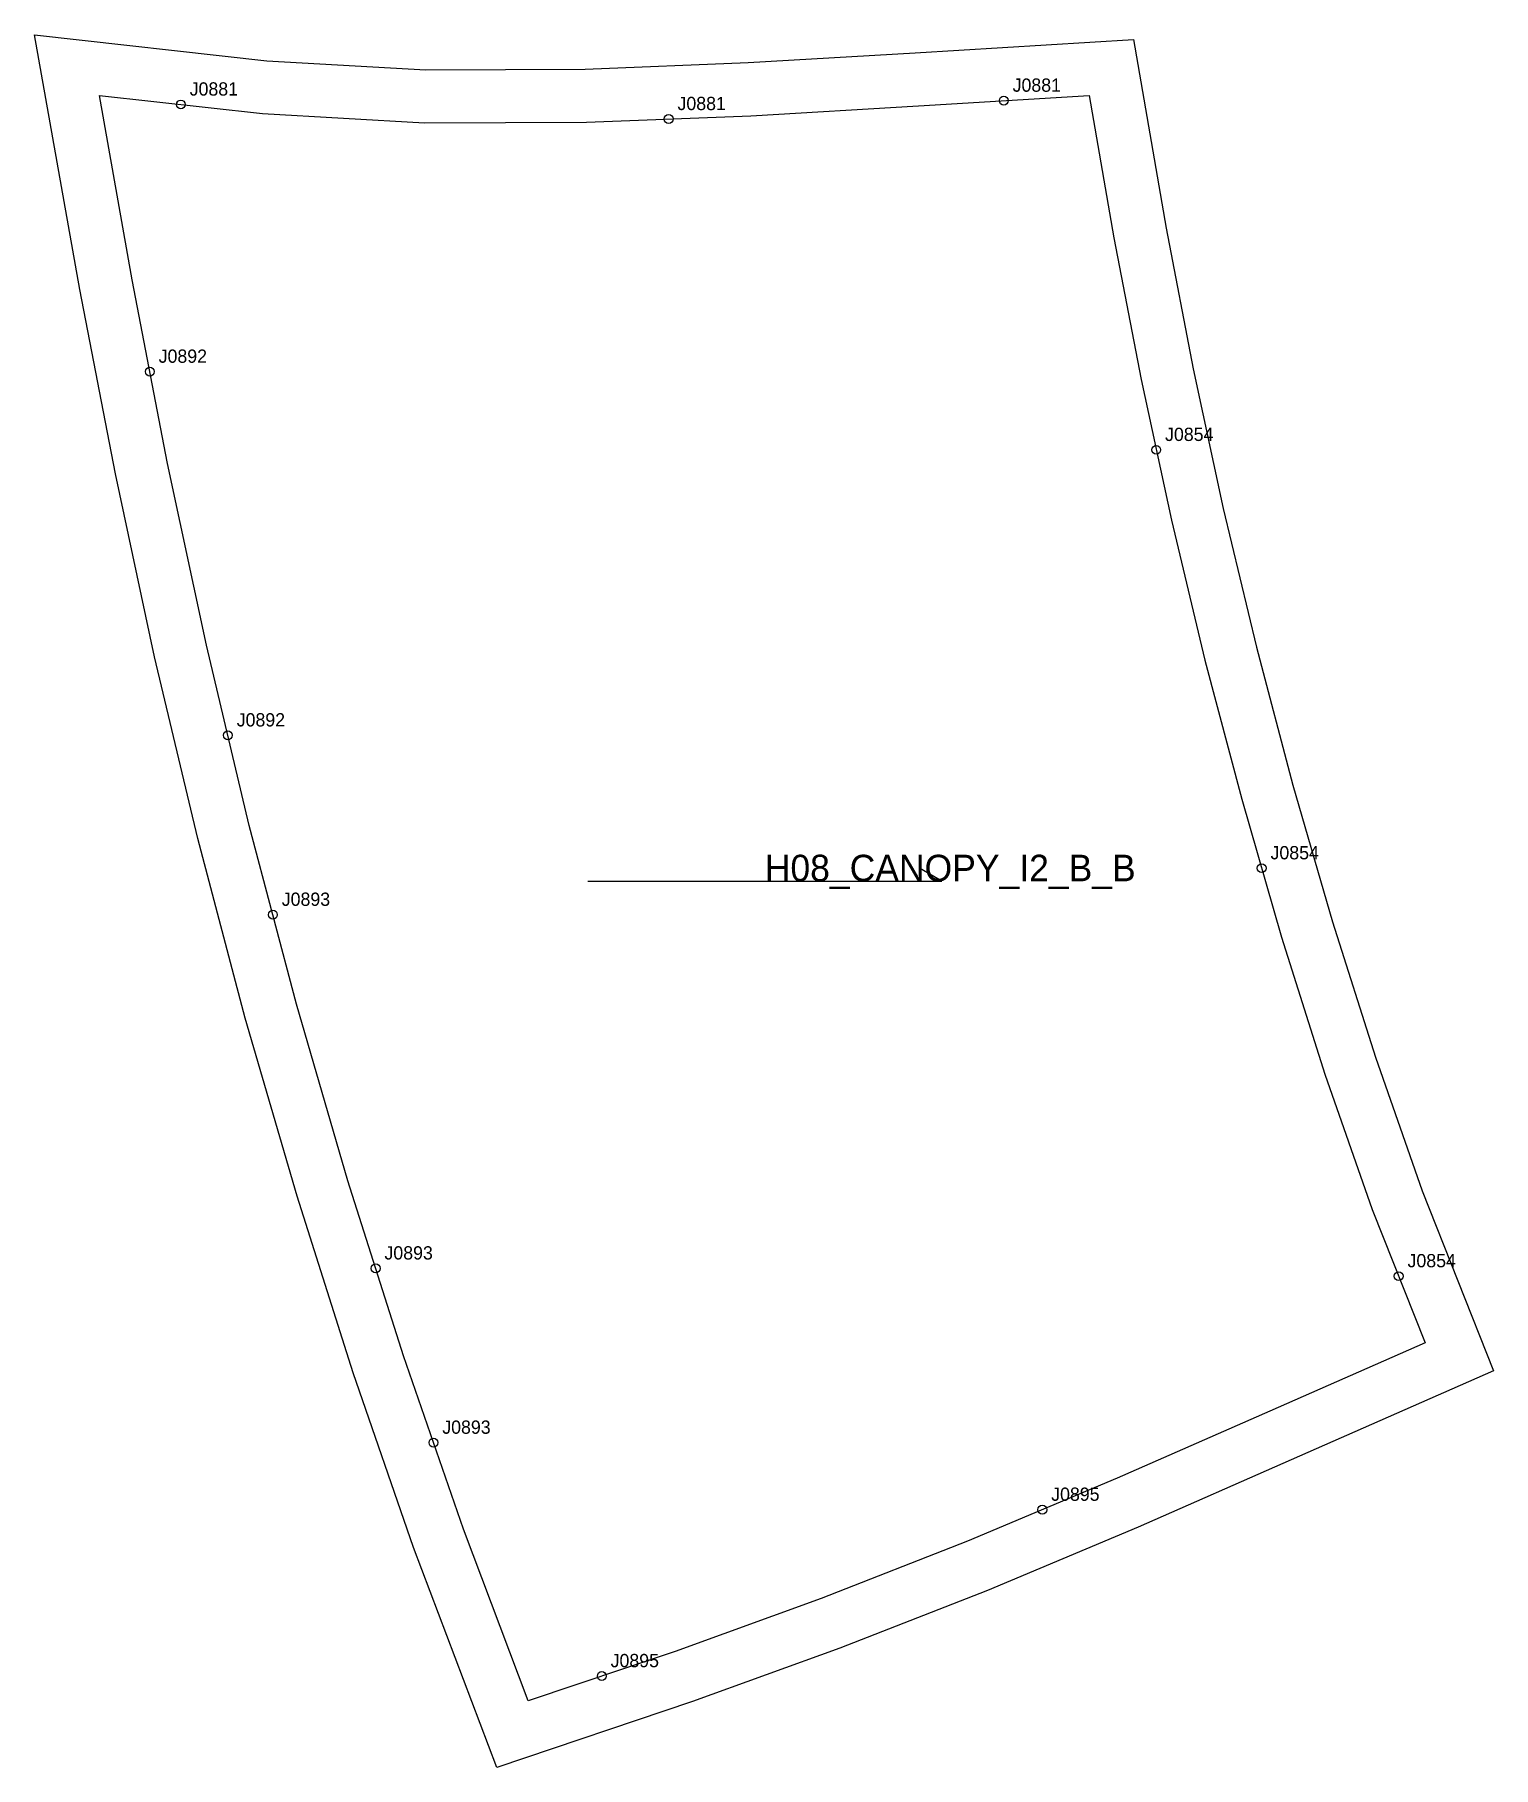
# Model space of a CAD drawing. Header units: millimetres. Extents: x -15 to 315, y -378 to 14.
import ezdxf

# ---------------------------------------------------------------- set-up
doc = ezdxf.new("R2010")
doc.units = ezdxf.units.MM
for name, color, linetype in [('CUT', 1, 'Continuous'), ('GRAIN', 3, 'Continuous'), ('LABEL', 7, 'Continuous'), ('NOTCH', 2, 'Continuous'), ('SEW', 5, 'Continuous')]:
    doc.layers.add(name, color=color, linetype=linetype)

msp = doc.modelspace()

# ---------------------------------------------------------------- linework, layer by layer
at = {"layer": 'CUT'}
msp.add_lwpolyline([(-14.62, 13.71), (37.86, 7.83), (73.83, 5.78), (109.85, 5.92), (146.68, 7.39), (184.41, 9.6), (233.74, 12.64), (241.13, -30.02), (247.23, -61.79), (254.04, -93.36), (261.56, -124.72), (269.79, -155.86), (278.74, -186.76), (288.44, -217.37), (298.98, -247.58), (315.11, -288.22), (269.42, -308.35), (234.8, -323.53), (200.77, -337.84), (167.37, -350.91), (134.11, -362.96), (89.85, -377.84), (71.01, -328.14), (57.35, -288.65), (44.68, -248.79), (32.99, -208.54), (22.26, -167.91), (12.49, -126.9), (3.65, -85.55), (-4.39, -43.91), (-14.62, 13.71)], close=True, dxfattribs=at)
at = {"layer": 'GRAIN'}
for p, q in [((190.42, -177.61), (185.42, -174.61)), ((110.42, -177.61), (190.42, -177.61))]:
    msp.add_line(p, q, dxfattribs=at)
at = {"layer": 'NOTCH'}
for centre in [(18.42, -2.06), (204.44, -1.19), (128.69, -5.34), (11.41, -62.44), (238.9, -80.11), (29.05, -144.62), (262.74, -174.65), (39.23, -185.16), (62.45, -265.08), (293.71, -266.84), (75.52, -304.46), (213.16, -319.61), (113.57, -357.21)]:
    msp.add_circle(centre, 1, dxfattribs=at)
at = {"layer": 'SEW'}
msp.add_lwpolyline([(0, 0), (36.85, -4.13), (73.51, -6.22), (110.11, -6.08), (147.27, -4.6), (185.13, -2.38), (223.75, 0), (229.32, -32.17), (235.47, -64.19), (242.34, -96.02), (249.92, -127.65), (258.22, -159.06), (267.25, -190.24), (277.05, -221.16), (287.73, -251.77), (299.69, -281.9), (264.59, -297.36), (230.07, -312.5), (196.26, -326.72), (163.14, -339.68), (130.16, -351.63), (96.97, -362.78), (82.29, -324.05), (68.74, -284.87), (56.16, -245.3), (44.55, -205.34), (33.9, -164.99), (24.2, -124.26), (15.41, -83.16), (7.41, -41.72)], close=True, dxfattribs=at)

# ---------------------------------------------------------------- texts
at = {"layer": 'LABEL'}
for s, height, p in [('J0881', 3, (20.42, -0.06)), ('J0881', 3, (206.44, 0.81)), ('J0881', 3, (130.69, -3.34)), ('J0892', 3, (13.41, -60.44)), ('J0854', 3, (240.9, -78.11)), ('J0892', 3, (31.05, -142.62)), ('H08_CANOPY_I2_B_B', 6, (150.42, -177.61)), ('J0854', 3, (264.74, -172.65)), ('J0893', 3, (41.23, -183.16)), ('J0893', 3, (64.45, -263.08)), ('J0854', 3, (295.71, -264.84)), ('J0893', 3, (77.52, -302.46)), ('J0895', 3, (215.16, -317.61)), ('J0895', 3, (115.57, -355.21))]:
    msp.add_text(s, height=height, dxfattribs=at).set_placement(p)

doc.saveas('drawing.dxf')
